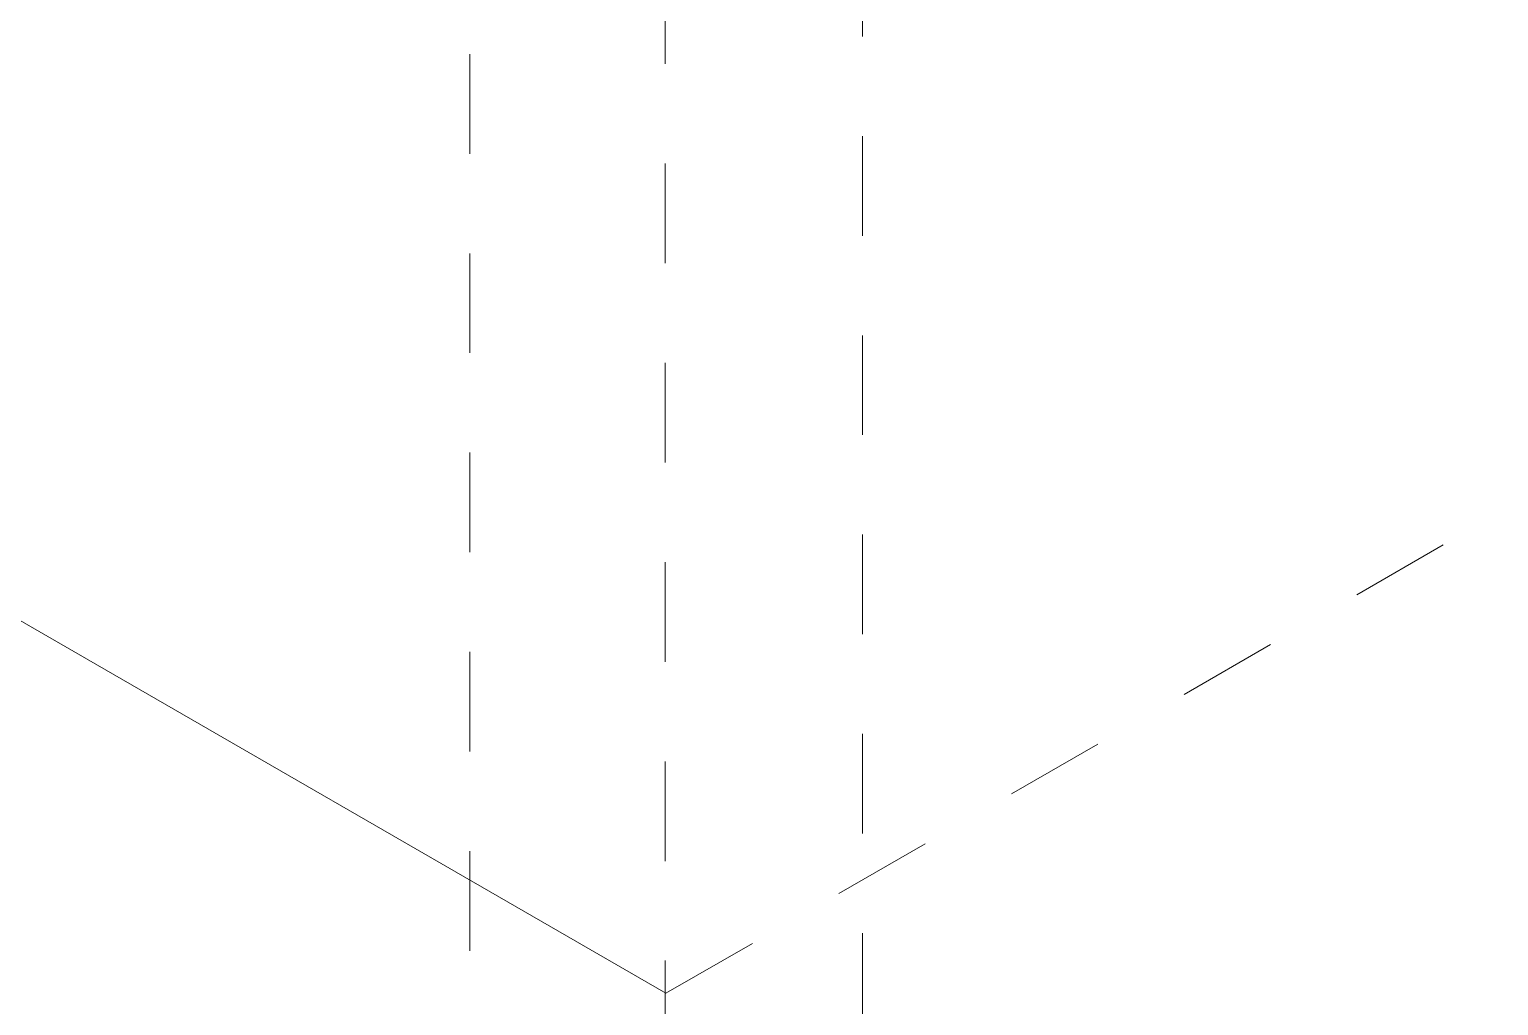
# Model space of a CAD drawing. Header units: inches. Extents: x -13 to 609, y -6 to 131.
# Drawn here: x 153.845 to 155.318, y 56.714 to 57.694 of the extents above; entities that cross this region are included whole.
import ezdxf

# ---------------------------------------------------------------- set-up
doc = ezdxf.new("R2010")
doc.units = ezdxf.units.IN
doc.linetypes.add('HIDDEN', pattern=[1.905, 1.27, -0.635])
doc.layers.add('ZANO_R', color=7, linetype='Continuous', lineweight=0)
doc.layers.add('ZANO_R_przerywana', color=250, linetype='HIDDEN', lineweight=0)

msp = doc.modelspace()

# ---------------------------------------------------------------- linework, layer by layer
at = {"layer": 'ZANO_R'}
msp.add_line((140.5636, 64.76321), (154.48303, 56.72683), dxfattribs=at)
at = {"layer": 'ZANO_R_przerywana', "ltscale": 0.05}
for p, q in [((154.48303, 56.72683), (168.40245, 64.76321)), ((154.48224, 63.95957), (154.48224, 38.24314)), ((154.28638, 53.76943), (154.28638, 58.18726)), ((154.68008, 58.18713), (154.68008, 53.76944)), ((154.48303, 54.15518), (154.48303, 56.72683))]:
    msp.add_line(p, q, dxfattribs=at)

doc.saveas('drawing.dxf')
